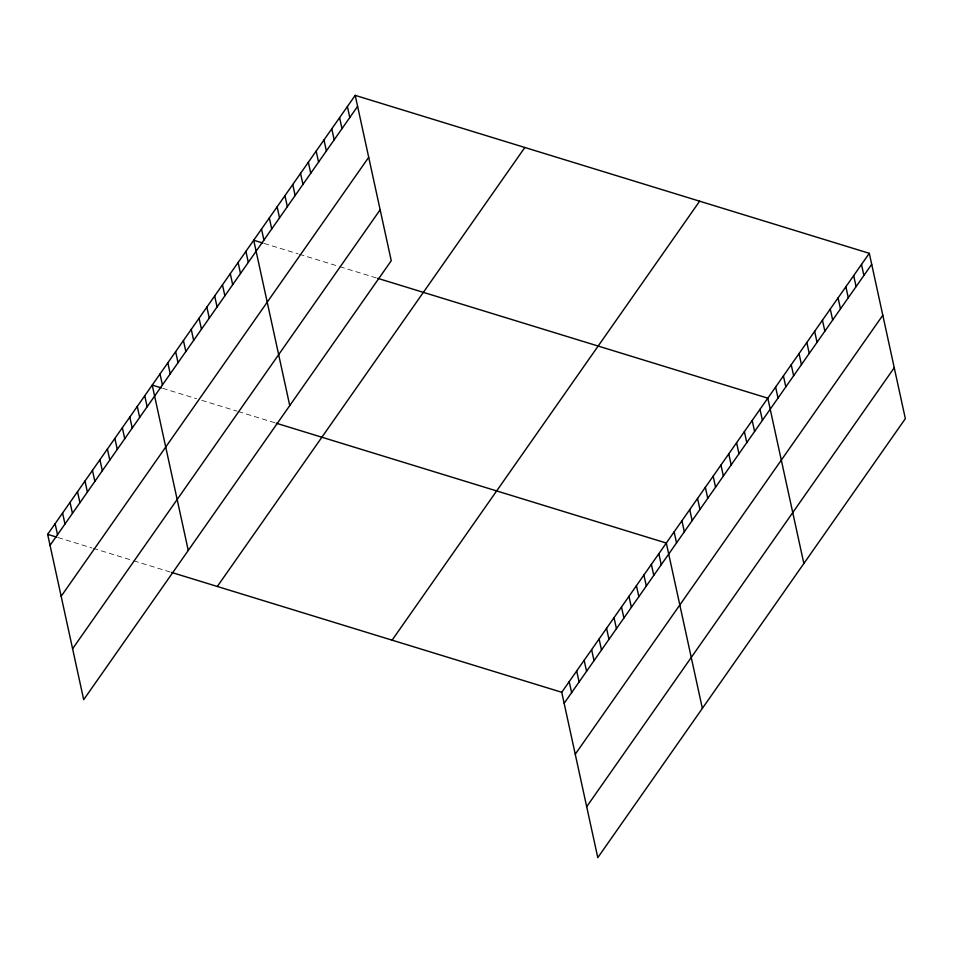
<?xml version="1.0" encoding="UTF-8"?>
<svg xmlns="http://www.w3.org/2000/svg" width="953" height="953" viewBox="0 0 953 953"><rect width="100%" height="100%" fill="white"/><g stroke="black" fill="none" stroke-linecap="round" stroke-linejoin="round"><path stroke-width="0.71" stroke-dasharray="4.76 3.57" d="M264.148 243.444L298.086 253.867M299.385 254.272L338.541 266.304M339.84 266.697L376.387 277.931M162.653 388.312L196.592 398.735M201.81 400.331L237.047 411.16M238.345 411.565L274.893 422.787M58.085 537.563L92.024 547.987M93.323 548.38L132.479 560.412M133.777 560.817L170.325 572.038"/><path stroke-width="1.43" d="M355.207 95.371L391.254 260.717L83.697 699.681L47.65 534.347L355.207 95.371L869.303 253.319L905.35 418.653L597.793 857.629L561.746 692.283L869.303 253.319M50.044 545.354L357.601 106.391M61.159 596.292L368.704 157.316M72.595 648.755L380.152 209.779M217.308 586.476L524.853 147.501M392.1 640.166L699.645 201.19M564.152 703.302L871.697 264.326M575.255 754.228L882.8 315.252M586.691 806.691L894.248 367.727M262.849 243.051L253.712 240.239L289.76 405.573M377.686 278.324L767.808 398.175L803.855 563.509M161.355 387.907L152.218 385.095L188.265 550.429M276.191 423.192L666.314 543.043L702.361 708.377M47.65 534.347L56.787 537.158M171.623 572.443L561.746 692.283M861.5 264.457L863.894 275.465M853.685 275.596L856.092 286.615M845.883 286.746L848.277 297.753M838.068 297.884L840.475 308.891M830.266 309.034L832.672 320.041M822.463 320.172L824.857 331.179M814.648 331.322L817.055 342.33M806.846 342.461L809.24 353.468M799.043 353.599L801.437 364.606M791.228 364.749L793.635 375.756M783.426 375.887L785.82 386.894M775.611 387.037L778.017 398.044M760.006 409.313L762.4 420.333M752.191 420.464L754.597 431.471M744.388 431.602L746.783 442.609M736.586 442.752L738.98 453.759M728.771 453.89L731.177 464.897M720.968 465.04L723.363 476.047M713.154 476.178L715.56 487.186M705.351 487.317L707.757 498.324M697.548 498.467L699.943 509.474M689.734 509.605L692.14 520.612M681.931 520.755L684.325 531.762M674.128 531.893L676.523 542.9M658.845 553.693L661.251 564.712M651.375 564.355L653.782 575.362M643.906 575.016L646.313 586.024M636.437 585.678L638.844 596.685M628.968 596.34L631.374 607.347M621.499 607.001L623.905 618.009M614.03 617.663L616.436 628.67M606.561 628.325L608.967 639.332M599.092 638.986L601.498 649.994M591.622 649.648L594.029 660.655M584.153 660.31L586.56 671.317M576.684 670.972L579.09 681.979M569.215 681.633L571.621 692.64M347.392 106.522L349.799 117.529M339.59 117.66L341.984 128.667M331.787 128.81L334.181 139.817M323.972 139.948L326.379 150.955M316.17 151.098L318.564 162.105M308.355 162.236L310.761 173.243M300.552 173.375L302.959 184.394M292.75 184.525L295.144 195.532M284.935 195.663L287.341 206.67M277.132 206.813L279.527 217.82M269.33 217.951L271.724 228.958M261.515 229.101L263.921 240.108M245.898 251.378L248.304 262.385M238.095 262.528L240.501 273.535M230.292 273.666L232.687 284.673M222.478 284.816L224.884 295.823M214.675 295.954L217.07 306.961M206.872 307.092L209.267 318.111M199.058 318.242L201.464 329.25M191.255 329.381L193.65 340.388M183.441 340.531L185.847 351.538M175.638 351.669L178.044 362.676M167.835 362.819L170.23 373.826M160.021 373.957L162.427 384.964M144.749 395.757L147.143 406.764M137.28 406.419L139.674 417.426M129.811 417.08L132.205 428.088M122.341 427.742L124.736 438.749M114.872 438.404L117.267 449.411M107.403 449.066L109.798 460.073M99.934 459.727L102.328 470.734M92.465 470.389L94.859 481.396M84.996 481.051L87.39 492.058M77.527 491.712L79.921 502.719M70.057 502.374L72.452 513.381M62.588 513.024L64.983 524.043M55.119 523.685L57.514 534.693"/></g></svg>
